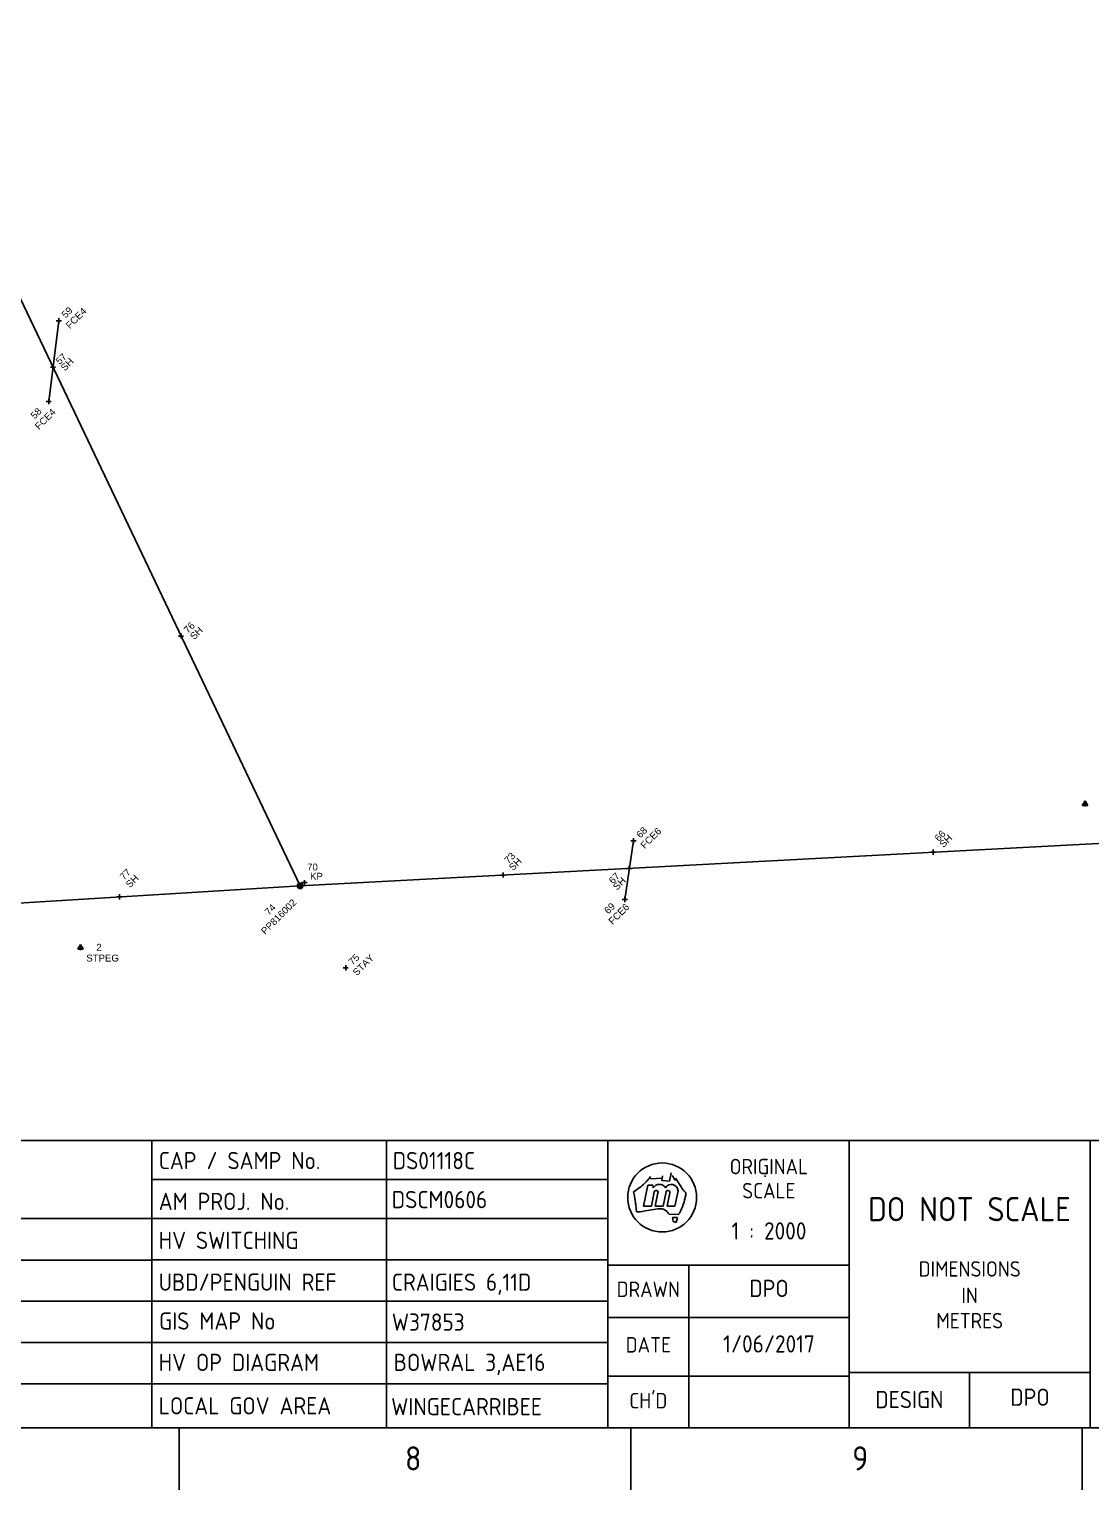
# Paper-space layout 'Survey' of a CAD drawing. Header units: metres, sheet in millimetres. Extents: x -21 to 813, y -3 to 583.
# Drawn here: x 439.9 to 593.9, y -3 to 208.8 of the extents above; entities that cross this region are included whole.
import ezdxf
from ezdxf.enums import TextEntityAlignment as Align

# ---------------------------------------------------------------- set-up
doc = ezdxf.new("R2010")
doc.units = ezdxf.units.M
doc.layers.get('0').update_dxf_attribs({"color": 6})
for name, color, linetype in [('Notes', 7, 'Continuous'), ('SupportsUG_SP_EXT', 7, 'Continuous'), ('TEXT1', 7, 'Continuous')]:
    doc.layers.add(name, color=color, linetype=linetype)
doc.styles.add('ARIAL', font='arial.ttf', dxfattribs={"height": 2})
doc.styles.add('iecISOCP', font='isocp.shx')
doc.styles.get("Standard").update_dxf_attribs({"font": 'arial.ttf'})

# ---------------------------------------------------------------- blocks, each defined once
blk = doc.blocks.new('A1_FRAME_TITLE')
at = {"layer": 'Notes', "color": 3, "linetype": 'Continuous'}
for p, q in [((478.24, 47.62), (478.24, 5.97)), ((544.37, 47.62), (544.37, 5.97)), ((544.37, 41.97), (544.37, 5.97))]:
    blk.add_line(p, q, dxfattribs=at)
at = {"layer": 'Notes', "color": 7}
for p, q in [((512.26, 47.62), (512.26, 5.97)), ((552.33, 42.52), (552.22, 41.82)), ((553.35, 41.71), (553.55, 42.96)), ((567.1, 42.48), (567.3, 42.44)), ((478.24, 41.97), (544.37, 41.97)), ((549.56, 38.09), (550.17, 41.17)), ((550.17, 41.17), (550.92, 41.17)), ((550.56, 42.05), (552.33, 42.16)), ((550.92, 41.17), (550.97, 40.77)), ((552.22, 41.82), (553.35, 41.71)), ((554.57, 40.35), (554.12, 38.09)), ((554.18, 42.18), (555.01, 40.9)), ((551.11, 40.17), (550.7, 38.09)), ((551.27, 38.09), (551.66, 40.06)), ((552.83, 40.17), (552.41, 38.09)), ((552.98, 38.09), (553.37, 40.06)), ((332.81, 36.33), (478.24, 36.33)), ((478.24, 36.33), (544.37, 36.33)), ((550.7, 38.09), (549.56, 38.09)), ((552.41, 38.09), (551.27, 38.09)), ((554.12, 38.09), (552.98, 38.09)), ((554.62, 36.89), (553.22, 36.97)), ((553.22, 36.97), (554.62, 36.89)), ((554.62, 36.89), (553.22, 36.97)), ((553.85, 35.89), (553.78, 36.47)), ((553.78, 36.47), (554.51, 36.47)), ((554.51, 36.47), (554.3, 35.74)), ((554.3, 35.74), (553.85, 35.89)), ((332.78, 30.28), (478.24, 30.28)), ((478.24, 30.33), (544.37, 30.33)), ((556.15, 5.97), (556.15, 29.54)), ((478.24, 24.33), (332.78, 24.33)), ((478.24, 24.33), (544.37, 24.33)), ((544.37, 21.97), (579.37, 21.97)), ((478.24, 18.33), (332.78, 18.33)), ((478.24, 18.33), (544.37, 18.33)), ((544.37, 13.47), (579.37, 13.47)), ((596.87, 5.97), (596.87, 13.97)), ((478.24, 12.33), (332.78, 12.33)), ((478.24, 12.33), (544.37, 12.33))]:
    blk.add_line(p, q, dxfattribs=at)
at = {"layer": 'Notes', "color": 3}
for p, q in [((544.37, 5.97), (544.37, 47.62)), ((579.37, 5.97), (579.37, 47.62)), ((614.37, 5.97), (614.37, 47.62)), ((579.37, 13.97), (614.37, 13.97))]:
    blk.add_line(p, q, dxfattribs=at)
at = {"layer": 'Notes', "color": 7, "linetype": 'Continuous'}
blk.add_line((544.37, 29.54), (579.37, 29.54), dxfattribs=at)
at = {"layer": 'Notes', "linetype": 'Continuous'}
for p, q in [((482.19, 5.97), (482.19, -3.03)), ((547.7, 5.97), (547.7, -3.03)), ((613.21, 5.97), (613.21, -3.03))]:
    blk.add_line(p, q, dxfattribs=at)
at = {"layer": 'Notes', "color": 3, "linetype": 'Continuous', "flags": 128}
for points in [[(123.8, 47.62), (824.37, 47.62)], [(123.8, 5.97), (824.37, 5.97)]]:
    blk.add_lwpolyline(points, dxfattribs=at)
at = {"layer": 'Notes', "color": 7}
for centre, radius, start, end in [((552.27, 39.37), 5, 0, 180), ((545.21, 46.16), 6.54, 319.3047, 324.8782), ((578.7, 57.06), 28.87, 210.1483, 211.8601), ((542.41, 49.09), 10.59, 302.5841, 308.1576), ((542.41, 49.09), 10.59, 308.157, 313.7305), ((545.21, 46.16), 6.54, 313.7309, 319.3045), ((551.87, 40.21), 1.06, 31.7884, 148.2116), ((551.39, 40.11), 0.28, 348.6911, 168.6911), ((553.61, 40.3), 0.961, 2.5982, 150.8098), ((553.1, 40.11), 0.28, 348.6911, 168.6911), ((477.01, -10.21), 93.25, 33.1096, 33.2341), ((558.55, 42.96), 4.09, 213.1151, 222.4146), ((552.27, 39.37), 5, 180, 0), ((527.29, 35.61), 21.32, 10.3053, 12.3306), ((527.29, 35.61), 21.32, 8.2795, 10.3048), ((528.59, 35.8), 20.01, 6.2539, 8.2792), ((548.02, 40.74), 7.69, 331.5942, 341.8897), ((542.7, 42.48), 13.29, 341.8901, 347.8434), ((555.89, 40.53), 0.484, 222.42, 236.4422), ((556.07, 40.81), 0.815, 236.4359, 244.7422), ((553.96, 40.06), 1.76, 347.8434, 354.1409), ((554.11, 40.04), 1.61, 354.1436, 1.0342), ((528.59, 35.8), 20.01, 4.2291, 6.2543), ((548.72, 39.42), 2.15, 265.1734, 270.0504), ((548.72, 39.51), 2.24, 270.0438, 274.7322), ((548.65, 40.42), 3.15, 274.7358, 283.0812), ((550.47, 32.55), 4.93, 97.7419, 103.0814), ((546.76, 59.88), 22.65, 277.7418, 280.8825), ((551.91, 33.09), 4.63, 85.4613, 100.8824), ((552.2, 36.78), 0.924, 46.5875, 85.4612), ((551.36, 35.89), 2.16, 30.1885, 46.5879), ((554.13, 37.45), 0.75, 311.6083, 321.0792), ((554.18, 37.41), 0.675, 321.0838, 331.5982)]:
    blk.add_arc(centre, radius, start, end, dxfattribs=at)
blk.add_attdef('DRAFT_NUM', (29.9, 23.29), '', height=2.5, rotation=90)
at = {"layer": 'Notes', "color": 7, "style": 'iecISOCP'}
for s, height, p in [('CAP / SAMP No.', 2.5, (479.24, 43.47)), ('AM PROJ. No.', 2.5, (479.24, 37.55)), ('HV SWITCHING', 2.5, (479.24, 31.9)), ('UBD/PENGUIN REF', 2.5, (479.24, 25.84)), ('GIS MAP No', 2.5, (479.29, 20.2)), ('HV OP DIAGRAM', 2.5, (479.24, 14.2)), ('LOCAL GOV AREA', 2.5, (479.24, 7.9)), ('8', 3.5, (514.97, -0.22)), ('9', 3.5, (579.84, -0.22))]:
    blk.add_text(s, height=height, dxfattribs=at).set_placement(p)
for s, height, p in [('ORIGINAL', 2.24, (567.74, 42.73)), ('SCALE', 2.24, (567.74, 39.23)), ('DIMENSIONS', 2.24, (596.87, 27.88)), ('DRAWN', 2.24, (550.26, 24.93)), ('IN', 2.24, (596.87, 24.04)), ('METRES', 2.24, (596.87, 20.38)), ('DATE', 2.24, (550.26, 16.88)), ("CH'D", 2.24, (550.26, 8.77)), ('DESIGN', 2.5, (588.12, 8.81))]:
    blk.add_text(s, height=height, dxfattribs=at).set_placement(p, align=Align.CENTER)
at = {"layer": 'Notes', "insert": (596.84, 37.67), "char_height": 3.5, "width": 29.1, "attachment_point": 5, "style": 'iecISOCP'}
blk.add_mtext('DO NOT SCALE', dxfattribs=at)
at = {"layer": 'Notes', "color": 7, "style": 'iecISOCP', "flags": 8}
blk.add_attdef('VERSION_NO', text='', height=2.5, rotation=90, dxfattribs=at).set_placement((302.04, 43.81), align=Align.MIDDLE_CENTER)
at = {"layer": 'Notes', "color": 7, "style": 'iecISOCP'}
for tag, p in [('CAP_NO', (513.19, 43.46)), ('IE_NUM', (513.05, 37.81)), ('REF_No_1', (335.24, 32.31)), ('REF_1', (362.52, 32.31)), ('GEN_WO', (441.71, 31.76)), ('HV_SWITCH', (513.46, 32.16)), ('REF_No_2', (335.24, 26.31)), ('REF_2', (362.52, 26.31)), ('OH_WO', (441.71, 25.81)), ('UBD_REF', (513.05, 25.83)), ('REF_No_3', (335.24, 20.31)), ('REF_3', (362.52, 20.31)), ('UG_WO', (441.71, 20.05)), ('GIS_MAP_No', (513.05, 20.04)), ('REF_No_4', (335.24, 14.31)), ('REF_4', (362.52, 14.31)), ('SUB_WO', (441.71, 13.81)), ('HV_OP_DIAG', (513.33, 14.2)), ('LGA', (512.95, 7.78))]:
    blk.add_attdef(tag, p, '', height=2.5, dxfattribs=at)
at = {"layer": 'Notes', "style": 'iecISOCP'}
for tag, p in [('T1', (684.37, 39.47)), ('T2', (684.37, 34.35)), ('T3', (684.37, 28.92)), ('T4', (684.37, 23.66)), ('T5', (684.37, 18.23)), ('T6', (684.37, 12.97))]:
    blk.add_attdef(tag, text='', height=3.5, dxfattribs=at).set_placement(p, align=Align.CENTER)
at = {"layer": 'Notes', "color": 7, "style": 'iecISOCP'}
for tag, p in [('scale', (567.76, 33.27)), ('DRAWN', (567.76, 24.93)), ('DATE', (567.76, 16.88)), ('CHD', (567.76, 8.37)), ('DESIGN', (605.62, 9.15))]:
    blk.add_attdef(tag, text='', height=2.5, dxfattribs=at).set_placement(p, align=Align.CENTER)
at = {"layer": 'Notes', "color": 4, "style": 'iecISOCP'}
blk.add_attdef('NUM', text='', height=7, dxfattribs=at).set_placement((792.37, 20.12), align=Align.MIDDLE_CENTER)
at = {"layer": 'Notes', "color": 1, "style": 'iecISOCP'}
blk.add_attdef('REV', text='', height=5, dxfattribs=at).set_placement((820.05, 17.1), align=Align.CENTER)
at = {"layer": 'Notes', "color": 7, "style": 'iecISOCP'}
for tag, p in [('NS', (790.71, 8.12)), ('SHTS', (805.41, 8.12))]:
    blk.add_attdef(tag, text='', height=2.5, dxfattribs=at).set_placement(p, align=Align.MIDDLE)
at = {"layer": 'Notes', "style": 'iecISOCP'}
blk.add_attdef('ExportID', (9.08, 2.39), '', height=2.5, dxfattribs=at)
at = {"layer": 'Notes', "style": 'iecISOCP', "flags": 1}
for tag, p in [('ProjectType', (14.17, -26.8)), ('ProjectNumber', (23.56, -26.82)), ('DrawingNumber', (35.51, -26.8)), ('ProjectDescription', (47.56, -26.83)), ('ExportDate', (60.28, -26.79)), ('ExportUserName', (69.15, -26.8)), ('DesignerCompanyName', (81.48, -26.79)), ('ExportAreaOfInterest', (97.1, -26.81)), ('GIS_SUCCESS', (112, -26.78)), ('CAD_SUCCESS', (121.79, -26.78)), ('DEPOTCODE', (132.11, -26.88)), ('ExportCategories', (140.08, -26.8)), ('Comments', (154.38, -26.88))]:
    blk.add_attdef(tag, p, '', height=1, dxfattribs=at)
blk = doc.blocks.new('POWER POLE')
h = blk.add_hatch(color=256)
h.paths.add_polyline_path([(-1, 0, 1), (1, 0, 1)])
h.paths.add_polyline_path([(0.74, 0, -1), (-0.74, 0, -1)], flags=16)
for radius in [0.996, 0.563]:
    blk.add_circle((0, 0), radius)
at = {"layer": 'TEXT1', "style": 'ARIAL'}
blk.add_text('PP', height=0.56, rotation=302.7042, dxfattribs=at).set_placement((-0.52, 0.26))
blk = doc.blocks.new('statn')
at = {"linetype": 'Continuous'}
blk.add_line((-0.99, 0.57), (1.01, 0.67), dxfattribs=at)
for q in [(-0.99, 0.57), (1.01, 0.67)]:
    blk.add_line((0.09, -1.11), q)

psp = doc.layouts.new('Survey')

# ---------------------------------------------------------------- linework, layer by layer
at = {"layer": 'Notes', "linetype": 'Continuous'}
for p, q in [((479.2, 84.56), (419.97, 208.8)), ((442.74, 154.79), (444.19, 166.51)), ((444.19, 166.88), (444.19, 166.13)), ((443.34, 160.15), (443.34, 159.4)), ((442.74, 155.16), (442.74, 154.41)), ((461.93, 121.17), (461.93, 120.42)), ((697.26, 96.13), (479.2, 84.56)), ((593.06, 96.81), (593.06, 96.06)), ((527.55, 91.09), (526.31, 82.59)), ((527.55, 91.47), (527.55, 90.72)), ((571.01, 89.81), (571.01, 89.06)), ((526.93, 87.47), (526.93, 86.72)), ((479.2, 84.94), (479.2, 84.19)), ((479.83, 85.41), (479.83, 84.66)), ((508.64, 86.5), (508.64, 85.75)), ((479.2, 84.56), (280.31, 72.45)), ((453, 83.34), (453, 82.59)), ((526.31, 82.96), (526.31, 82.21)), ((447.34, 75.97), (447.34, 75.22)), ((485.81, 73.04), (485.81, 72.29))]:
    psp.add_line(p, q, dxfattribs=at)
for points in [[(444.57, 166.51), (444.19, 166.51), (443.82, 166.51)], [(443.72, 159.78), (443.34, 159.78), (442.97, 159.78)], [(443.11, 154.79), (442.74, 154.79), (442.36, 154.79)], [(462.3, 120.79), (461.93, 120.79), (461.55, 120.79)], [(593.43, 96.43), (593.06, 96.43), (592.68, 96.43)], [(527.93, 91.09), (527.55, 91.09), (527.18, 91.09)], [(571.38, 89.43), (571.01, 89.43), (570.63, 89.43)], [(527.3, 87.1), (526.93, 87.1), (526.55, 87.1)], [(480.2, 85.03), (479.83, 85.03), (479.45, 85.03)], [(509.01, 86.13), (508.64, 86.13), (508.26, 86.13)], [(453.37, 82.97), (453, 82.97), (452.62, 82.97)], [(479.57, 84.56), (479.2, 84.56), (478.82, 84.56)], [(526.68, 82.59), (526.31, 82.59), (525.93, 82.59)], [(447.72, 75.59), (447.34, 75.59), (446.97, 75.59)], [(486.19, 72.66), (485.81, 72.66), (485.44, 72.66)]]:
    psp.add_lwpolyline(points, dxfattribs=at)

# ---------------------------------------------------------------- block references
at = {"layer": 'Notes', "linetype": 'ByBlock', "xscale": 0.4, "yscale": 0.4, "zscale": 0.4, "rotation": 57.29577951308232}
for name, p in [('statn', (593.06, 96.43)), ('POWER POLE', (479.2, 84.56)), ('statn', (447.34, 75.59))]:
    psp.add_blockref(name, p, dxfattribs=at)
at = {"layer": 'SupportsUG_SP_EXT'}
ref = psp.add_blockref('A1_FRAME_TITLE', (-20.55, 0), dxfattribs=at)
ref.add_attrib('DESIGN', 'DPO', dxfattribs={"layer": 'Notes', "color": 7, "height": 2.5, "style": 'iecISOCP'}).set_placement((585.07, 9.15), align=Align.CENTER)
ref.add_attrib('DRAWN', 'DPO', dxfattribs={"layer": 'Notes', "color": 7, "height": 2.5, "style": 'iecISOCP'}).set_placement((547.21, 24.93), align=Align.CENTER)
ref.add_attrib('DATE', '1/06/2017', dxfattribs={"layer": 'Notes', "color": 7, "height": 2.5, "style": 'iecISOCP'}).set_placement((547.21, 16.88), align=Align.CENTER)
ref.add_attrib('scale', '1 : 2000', dxfattribs={"layer": 'Notes', "color": 7, "height": 2.5, "style": 'iecISOCP'}).set_placement((547.21, 33.27), align=Align.CENTER)
ref.add_attrib('CAP_NO', 'DS01118C', (492.64, 43.46), dxfattribs={"layer": 'Notes', "color": 7, "height": 2.5, "style": 'iecISOCP'})
ref.add_attrib('IE_NUM', 'DSCM0606', (492.5, 37.81), dxfattribs={"layer": 'Notes', "color": 7, "height": 2.5, "style": 'iecISOCP'})
ref.add_attrib('UBD_REF', 'CRAIGIES 6,11D', (492.5, 25.83), dxfattribs={"layer": 'Notes', "color": 7, "height": 2.5, "style": 'iecISOCP'})
ref.add_attrib('GIS_MAP_No', 'W37853', (492.5, 20.04), dxfattribs={"layer": 'Notes', "color": 7, "height": 2.5, "style": 'iecISOCP'})
ref.add_attrib('HV_OP_DIAG', 'BOWRAL 3,AE16', (492.78, 14.2), dxfattribs={"layer": 'Notes', "color": 7, "height": 2.5, "style": 'iecISOCP'})
ref.add_attrib('LGA', 'WINGECARRIBEE', (492.4, 7.78), dxfattribs={"layer": 'Notes', "color": 7, "height": 2.5, "style": 'iecISOCP'})

# ---------------------------------------------------------------- texts
at = {"layer": 'Notes'}
for s, p in [('59', (445.19, 166.83)), ('FCE4', (445.8, 165.28)), ('57', (444.34, 160.1)), ('SH', (445.07, 159.15)), ('58', (440.7, 152.19)), ('FCE4', (441.32, 150.65)), ('76', (462.92, 121.11)), ('SH', (463.82, 120.17)), ('68', (528.55, 91.41)), ('FCE6', (529.17, 89.87)), ('66', (571.83, 90.91)), ('SH', (572.52, 90.03)), ('73', (509.4, 87.71)), ('77', (453.65, 85.32)), ('SH', (510.07, 86.67)), ('SH', (454.51, 84.2)), ('67', (524.57, 84.77)), ('SH', (525.17, 83.84)), ('PP816002', (474.13, 77.43)), ('74', (474.66, 80.23)), ('69', (523.9, 80.4)), ('FCE6', (524.52, 78.86)), ('75', (486.81, 72.98)), ('STAY', (487.42, 71.44))]:
    psp.add_text(s, height=1, rotation=45, dxfattribs=at).set_placement(p)
for s, p in [('70', (480.21, 86.79)), ('KP', (480.64, 85.45)), ('STPEG', (448.18, 73.59)), ('2', (449.64, 75.15))]:
    psp.add_text(s, height=1, dxfattribs=at).set_placement(p)

doc.saveas('drawing.dxf')
